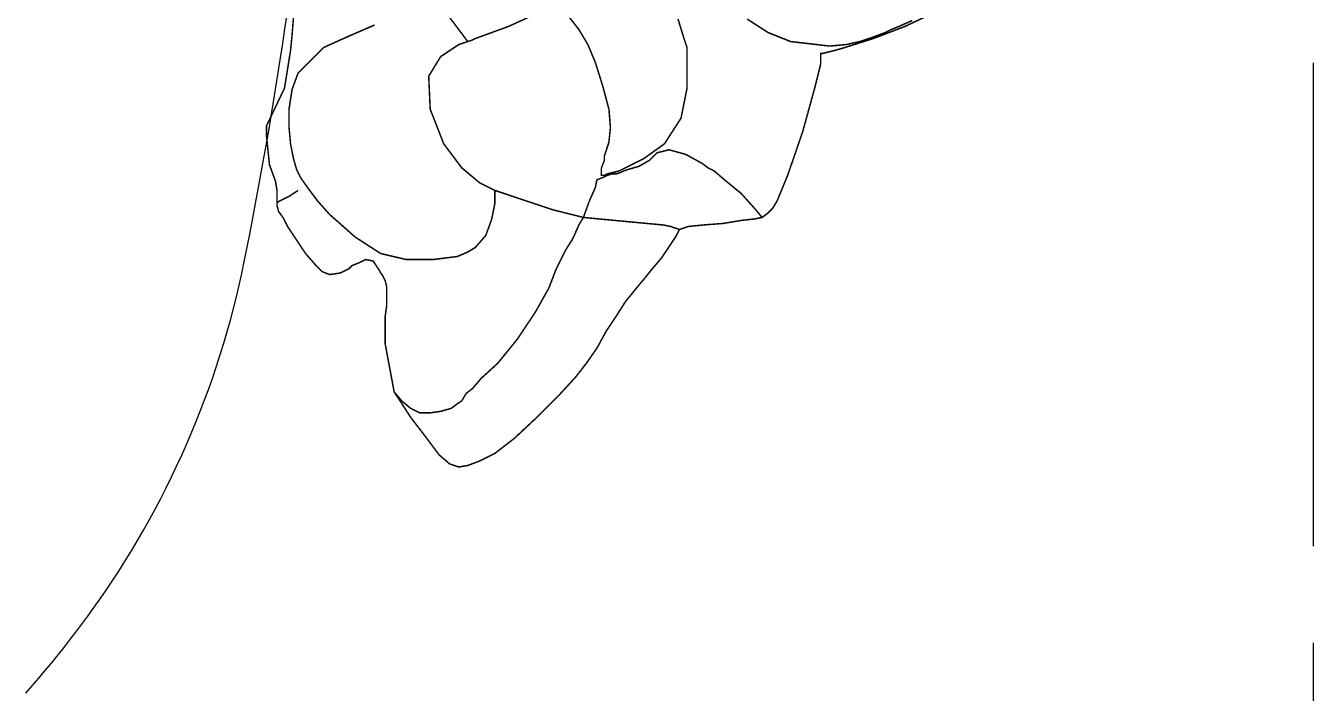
# Model space of a CAD drawing. Header units: millimetres. Extents: x 0 to 13338, y 0 to 11580.
# Drawn here: x 5733.9 to 5818.6, y 1803.4 to 1847.2 of the extents above; entities that cross this region are included whole.
import ezdxf

# ---------------------------------------------------------------- set-up
doc = ezdxf.new("R2010")
doc.units = ezdxf.units.MM
doc.linetypes.add('CENTER', pattern=[50.800000000000004, 31.75, -6.35, 6.35, -6.35])
doc.layers.add('axes', color=40, linetype='CENTER')
doc.layers.add('dwgmodels.com', color=250, linetype='Continuous')

# ---------------------------------------------------------------- blocks, each defined once
blk = doc.blocks.new('A$C74F37EDE')
at = {"color": 0, "const_width": 0.09876741564056435}
for points in [[(-25.18269086003647, -233.1327394922992), (-26.8617369259282, -233.9228788174223), (-28.93585265437946, -234.7130181425528), (-30.81243355154902, -235.3056226363915), (-31.50380546103656, -235.5031574676759), (-31.8988751235961, -235.6019248833181), (-32.29394478615927, -235.7006922989531), (-32.3927122017983, -235.7006922989531), (-32.3927122017983, -235.8982271302375), (-32.3927122017983, -236.0957619615147), (-32.3927122017983, -236.1945293771569), (-32.3927122017983, -236.3920642084413), (-32.78778186436148, -237.9723428586876), (-33.57792118948419, -240.8365979122682), (-34.56559534589223, -243.7008529658415), (-35.25696725537591, -245.37989903173), (-35.55326950229642, -245.8737361099338), (-35.84957174921692, -246.1700383568532), (-36.24464141178009, -246.4663406037798), (-36.73847848998594, -246.5651080194148), (-37.62738523074768, -246.663875435057), (-38.21998972459255, -246.7626428506992), (-38.81259421843356, -246.8614102663341), (-40.09657062176211, -246.9601776819763), (-41.08424477816629, -247.0589450976186), (-41.67684927201117, -247.256479928903), (-41.87438410329651, -247.6515495914646), (-42.86205825970092, -249.1330608260687), (-43.45466275354192, -249.8244327355569), (-43.8497324161051, -250.3182698137534), (-44.3435694943073, -250.9108743075994), (-45.23247623507268, -251.9973158796492), (-45.92384814455636, -253.0837574516918), (-46.51645263839737, -253.9726641924572), (-47.10905713224224, -255.059105764507), (-47.80042904172979, -256.0467799209146), (-48.49180095120983, -256.9356866616727), (-49.57824252325668, -258.1208956493647), (-51.05975375786693, -259.6024068839688), (-52.54126499247332, -260.985150702938), (-53.82524139580187, -261.9728248593456), (-54.81291555220628, -262.4666619375494), (-55.60305487733262, -262.7629641844687), (-56.1956593711775, -262.8617316001109), (-56.78826386501851, -262.6641967688265), (-57.47963577450219, -262.0715922749805), (-58.36854251526756, -260.886383287303), (-59.35621667167197, -259.6024068839688), (-60.24512341243712, -258.2196630650069), (-60.44265824371882, -257.9233608180803), (-61.0352627375637, -254.7628035175803), (-61.0352627375637, -252.9849900360496), (-60.93649532192467, -252.2936181265686), (-60.93649532192467, -251.7010136327299), (-60.93649532192467, -251.0096417232417), (-61.0352627375637, -250.6145720606801), (-61.1340301532025, -250.4170372293956), (-61.23279756884517, -250.2195023981185), (-61.3315649844842, -250.1207349824763), (-61.43033240012687, -249.9232001511991), (-61.82540206268641, -249.3305956573531), (-62.31923914088839, -249.2318282417109), (-62.71430880345179, -249.4293630729881), (-63.20814588165376, -249.6268979042725), (-63.40568071293546, -249.8244327355569), (-63.60321554421694, -249.9232001511991), (-63.99828520678034, -250.1207349824763), (-64.68965711626402, -250.2195023981185), (-65.18349419446622, -250.0219675668413), (-65.5785638570294, -249.6268979042725), (-66.26993576650943, -248.8367585791493)], [(-37.23231556818814, -233.4290417392185), (-35.84957174921692, -234.3179484799839), (-34.36806051461053, -234.9105529738299), (-31.80010770795707, -235.2068552207493), (-30.71366613590635, -235.1080878051143), (-29.82475939514484, -234.9105529738299), (-28.93585265437946, -234.6142507269105), (-28.14571332925311, -234.3179484799839), (-27.75064366668994, -234.1204136487067), (-27.25680658848773, -233.9228788174223), (-26.36789984772599, -233.5278091548607)], [(-66.66500542907625, -229.2808102823183), (-66.46747059779477, -229.4783451135954), (-66.36870318215574, -229.873414776157), (-66.36870318215574, -230.1697170230836), (-66.36870318215574, -230.5647866856452), (-66.56623801343358, -230.9598563482068), (-66.76377284471528, -231.5524608420528), (-66.86254026035795, -231.8487630889722), (-66.96130767599675, -232.0462979202566), (-67.15884250727845, -234.5154833112683), (-67.25760992291725, -235.5031574676759), (-67.65267958548066, -237.9723428586876), (-68.73912115752387, -240.2439934184222), (-68.83788857316654, -240.4415282496993)], [(-60.44265824371882, -257.9233608180803), (-59.94882116551662, -258.5159653119263), (-59.35621667167197, -259.0098023901301), (-58.76361217783074, -259.3061046370494), (-58.07224026834319, -259.3061046370494), (-57.38086835885952, -259.2073372214072), (-56.68949644937948, -259.0098023901301), (-56.2944267868163, -258.7135001432034), (-55.9981245398958, -258.5159653119263), (-55.70182229297143, -258.0221282337225), (-55.30675263040825, -257.7258259867958), (-54.71414813656725, -257.0344540773149), (-53.62770656452017, -256.0467799209146), (-52.34373016119162, -254.466501270661), (-51.15852117350573, -252.6886877891302), (-50.26961443274058, -251.1084091388839), (-49.77577735453838, -249.8244327355569), (-49.1831728606935, -248.6392237478649), (-48.6893357824913, -247.8490844227417), (-48.29426611993199, -246.9601776819763), (-47.99796387300762, -246.4663406037798), (-49.97331218581621, -245.972503525576), (-53.82524139580187, -244.6885271222491), (-53.82524139580187, -245.5774338630144), (-54.02277622708357, -246.5651080194148), (-54.41784588964288, -247.6515495914646), (-55.10921779912678, -248.4416889165877), (-55.60305487733262, -248.7379911635071), (-56.2944267868163, -249.0342934104337), (-57.87470543706172, -249.2318282417109), (-59.65251891859612, -249.2318282417109), (-61.3315649844842, -248.8367585791493), (-63.01061105037229, -247.7503170070995), (-64.68965711626402, -246.2688057724954), (-65.47979644138672, -245.37989903173), (-66.07240093523137, -244.5897597066069), (-66.56623801343358, -243.8983877971186), (-66.86254026035795, -243.3057833032799), (-67.06007509163942, -242.6144113937917), (-67.25760992291725, -241.6267372373841), (-67.35637733855992, -240.5402956653415), (-67.35637733855992, -239.3550866776568), (-67.15884250727845, -238.0711102743226), (-66.76377284471528, -236.98466870228), (-65.08472677882719, -235.3056226363915), (-63.99828520678034, -234.8117855581877), (-63.10937846601496, -234.4167158956261), (-61.72663464704738, -233.8241114017874)], [(-56.78826386501851, -233.3302743235836), (-55.60305487733262, -234.9105529738299), (-55.30675263040825, -234.8117855581877), (-55.10921779912678, -234.7130181425528), (-52.93633465503649, -233.9228788174223), (-50.76345151094642, -232.935204661022)], [(-48.9856380294118, -233.2315069079414), (-48.29426611993199, -234.1204136487067), (-47.70166162608712, -235.1080878051143), (-47.20782454788127, -236.2932967927918), (-46.71398746967907, -237.8735754430454), (-46.31891780711953, -239.3550866776568), (-46.22015039147686, -240.5402956653415), (-46.31891780711953, -241.5279698217491), (-46.51645263839737, -242.1205743155879), (-46.61522005404004, -242.4168765625145), (-46.61522005404004, -242.7131788094339), (-46.81275488532174, -243.2070158876377), (-46.81275488532174, -243.503318134557), (-46.81275488532174, -243.7008529658415), (-46.61522005404004, -243.7008529658415), (-46.41768522275856, -243.6020855501993), (-46.02261556019539, -243.503318134557), (-45.62754589763585, -243.4045507189148), (-45.23247623507268, -243.2070158876377), (-44.04726724738293, -242.6144113937917), (-42.66452342841922, -241.6267372373841), (-41.5780818563685, -239.9476911714955), (-41.18301219380896, -237.9723428586876), (-41.18301219380896, -236.0957619615147), (-41.18301219380896, -235.3056226363915), (-41.38054702509066, -234.7130181425528), (-41.7756166876502, -233.4290417392185)], [(-55.60305487733262, -234.9105529738299), (-56.1956593711775, -235.1080878051143), (-57.38086835885952, -235.8982271302375), (-58.17100768398586, -237.1822035335572), (-58.07224026834319, -239.3550866776568), (-57.18333352758168, -241.6267372373841), (-55.9981245398958, -243.2070158876377), (-54.81291555220628, -244.1946900440453), (-53.82524139580187, -244.6885271222491)], [(-66.26993576650943, -248.8367585791493), (-66.86254026035795, -247.9478518383839), (-67.45514475419895, -247.0589450976186), (-67.75144700111946, -246.4663406037798), (-68.04774924804383, -246.071270941211), (-68.14651666368263, -245.6762012786494), (-68.14651666368263, -245.4786664473722), (-68.14651666368263, -245.2811316160878), (-68.14651666368263, -245.0835967848107), (-68.14651666368263, -244.8860619535262), (-68.14651666368263, -244.6885271222491), (-68.24528407932166, -244.0959226284031), (-68.64035374188484, -243.0094810563533), (-68.83788857316654, -241.1329001591876), (-68.83788857316654, -240.4415282496993)], [(-36.24464141178009, -246.4663406037798), (-36.73847848998594, -245.8737361099338), (-37.62738523074768, -244.8860619535262), (-38.71382680279453, -243.9971552127608), (-39.40519871227843, -243.4045507189148), (-39.80026837484161, -243.2070158876377), (-40.19533803740478, -242.9107136407183), (-41.28177960944799, -242.3181091468723), (-42.36822118149871, -242.0218068999529), (-43.15836050662142, -242.2193417312301), (-43.65219758482363, -242.7131788094339), (-44.3435694943073, -243.1082484719955), (-45.03494140379098, -243.3057833032799), (-45.33124365071535, -243.4045507189148), (-45.52877848199319, -243.503318134557), (-45.82508072891733, -243.6020855501993), (-46.12138297583806, -243.6020855501993), (-46.41768522275856, -243.7008529658415), (-46.61522005404004, -243.7996203814837), (-47.10905713224224, -243.9971552127608), (-47.20782454788127, -244.4909922909646), (-47.60289421044445, -245.37989903173), (-47.99796387300762, -246.4663406037798), (-45.92384814455636, -246.663875435057), (-42.76329084405825, -246.9601776819763), (-42.26945376585604, -247.0589450976186), (-41.67684927201117, -247.256479928903)], [(-66.76377284471528, -244.6885271222491), (-67.35637733855992, -245.0835967848107), (-68.14651666368263, -245.4786664473722)]]:
    blk.add_lwpolyline(points, dxfattribs=at)
blk = doc.blocks.new('Public Light 13_side_dwgmodels.com')
at = {"color": 0}
for centre, radius, start, end in [((-352.3706357274186, 1178.096302468155), 287.8021951566294, 348.5466962312984, 354.7299334409208), ((-128.5166444046808, 1132.742655192036), 59.4, 324.2027937766334, 348.5466962312984), ((-136.3298160688864, 1138.377113193979), 69.03290031246927, 318.4465427296018, 324.2027937766334)]:
    blk.add_arc(centre, radius, start, end, dxfattribs=at)
at = {"layer": 'axes'}
blk.add_lwpolyline([(-7.275957614183426e-12, 4689.999999999993), (-7.275957614183426e-12, -120.134168241013)], dxfattribs=at)
at = {"color": 0}
blk.add_blockref('A$C74F37EDE', (0, 1370.312623417442), dxfattribs=at)

msp = doc.modelspace()

# ---------------------------------------------------------------- block references
at = {"layer": 'dwgmodels.com'}
msp.add_blockref('Public Light 13_side_dwgmodels.com', (5818.611362462969, 710.7968375617638), dxfattribs=at)

doc.saveas('drawing.dxf')
